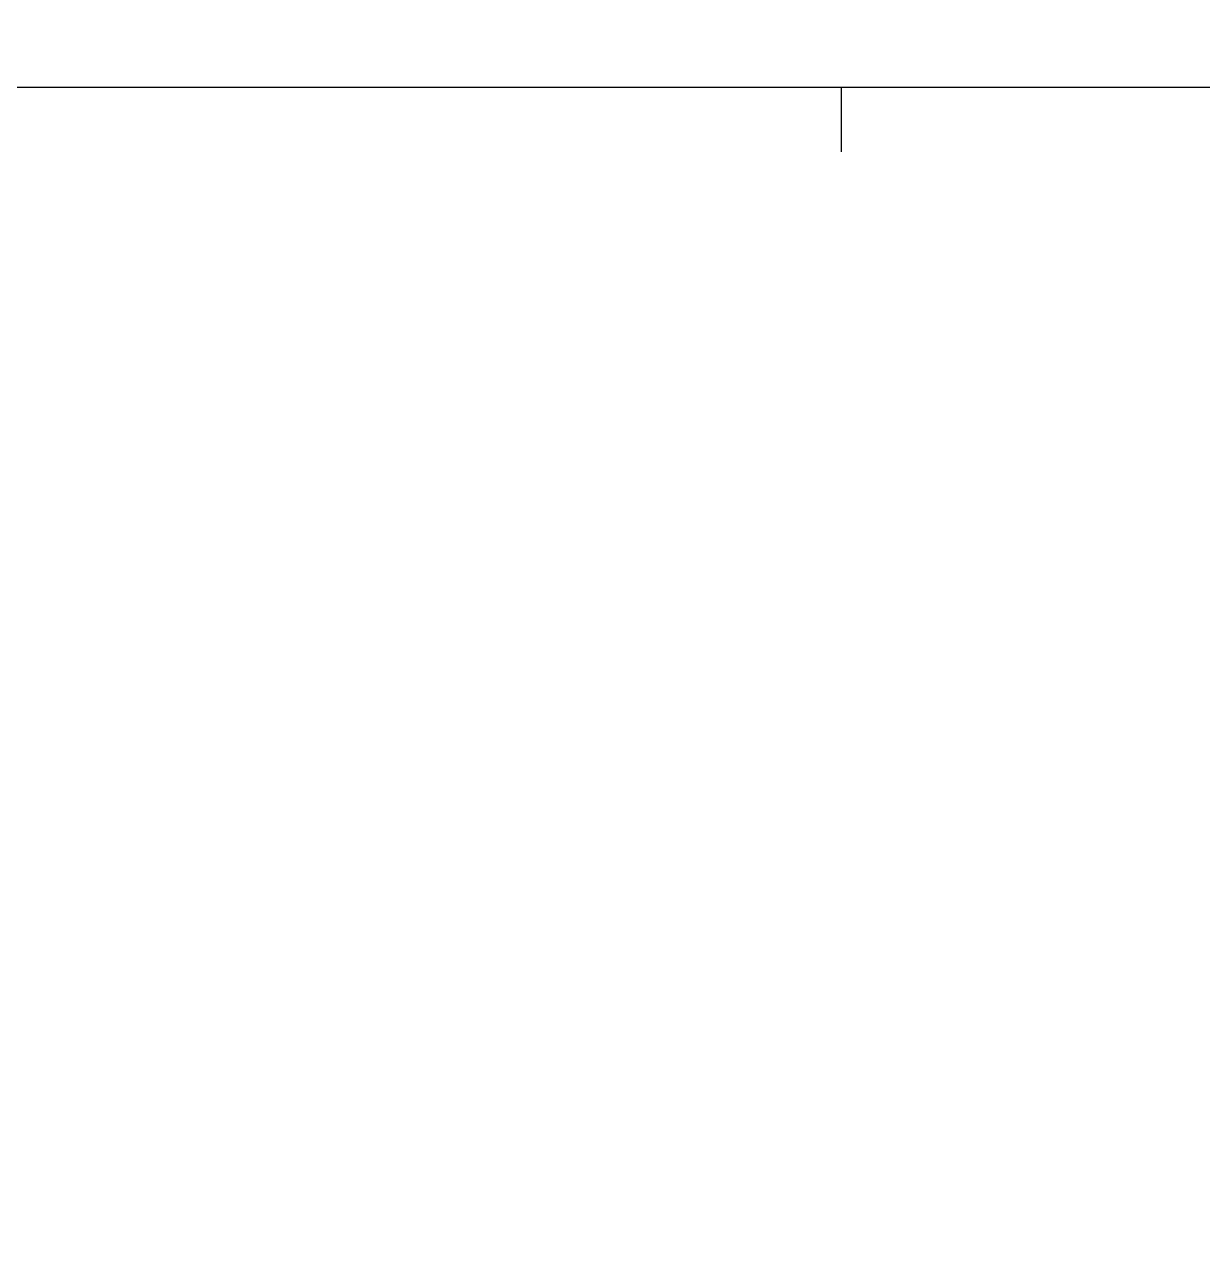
# Model space of a CAD drawing. Extents: x 39751 to 116307, y -36149 to -14965.
# Drawn here: x 48131 to 48905, y -21166 to -20359 of the extents above; entities that cross this region are included whole.
import ezdxf

# ---------------------------------------------------------------- set-up
doc = ezdxf.new("R2010")
doc.units = 0
doc.header["$LTSCALE"] = 1500
doc.layers.add('AM_0', color=7, linetype='Continuous', lineweight=30)

msp = doc.modelspace()

# ---------------------------------------------------------------- linework, layer by layer
msp.add_line((45257.66, -20400.01), (67215.67, -20400.01))
at = {"layer": 'AM_0'}
msp.add_line((48668.11, -20442.58), (48668.11, -20400.01), dxfattribs=at)

doc.saveas('drawing.dxf')
